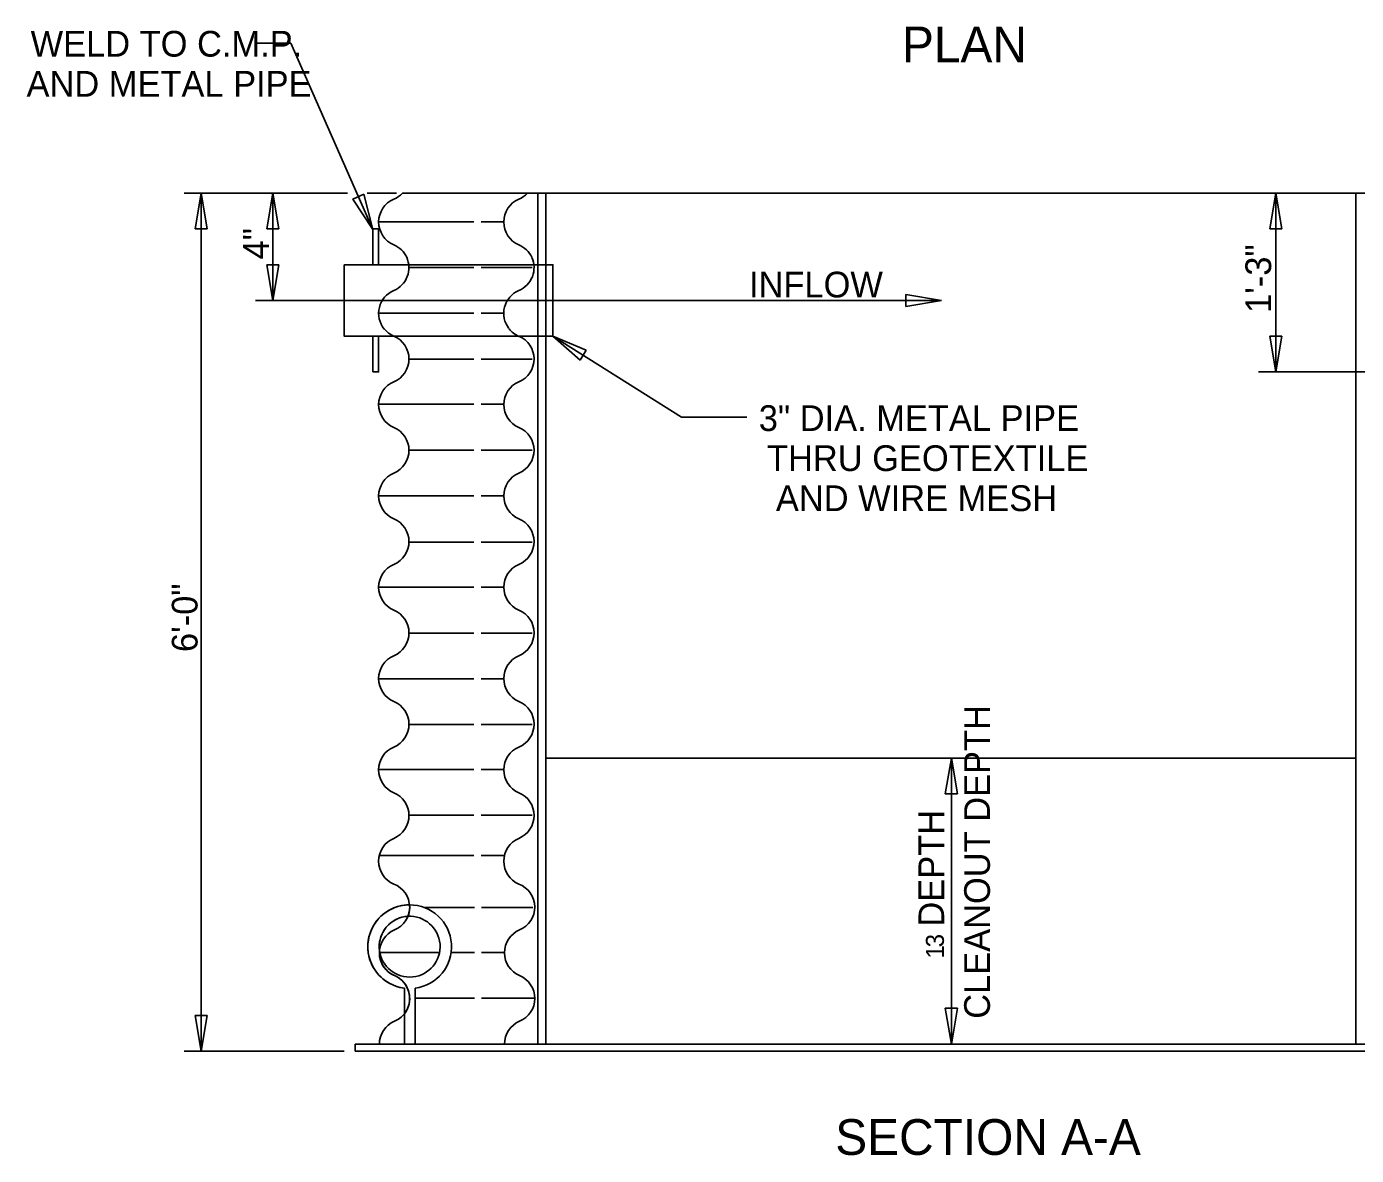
# Model space of a CAD drawing. Extents: x 1.4 to 17.7, y 0.6 to 10.1.
# Drawn here: x 1.362 to 6.011, y 1.577 to 5.523 of the extents above; entities that cross this region are included whole.
import ezdxf

# ---------------------------------------------------------------- set-up
doc = ezdxf.new("R2010")
doc.units = 0
for name, color, linetype in [('SD_P_Dimension Lines', 7, 'Continuous'), ('SD_P_Dimension Text', 7, 'Continuous'), ('SD_P_Prop Hidden Lines', 7, 'Continuous'), ('SD_P_Prop Object Lines', 7, 'Continuous'), ('SD_P_Shading', 7, 'Continuous'), ('SD_P_Subtitles', 7, 'Continuous'), ('SD_X_Exist Object Lines', 7, 'Continuous')]:
    doc.layers.add(name, color=color, linetype=linetype)

msp = doc.modelspace()

# ---------------------------------------------------------------- linework, layer by layer
at = {"layer": 'SD_P_Dimension Lines'}
for p, q in [((2.2856, 5.4654), (2.1601, 5.4654)), ((2.5727, 4.8143), (2.2856, 5.4654)), ((1.913, 4.941), (2.4841, 4.941)), ((1.973, 4.941), (1.952, 4.816)), ((1.973, 1.941), (1.973, 4.941)), ((1.994, 4.816), (1.973, 4.941)), ((2.223, 4.941), (2.202, 4.816)), ((2.223, 4.566), (2.223, 4.941)), ((2.244, 4.816), (2.223, 4.941)), ((2.5527, 4.941), (2.655, 4.941)), ((5.729, 4.941), (5.708, 4.816)), ((5.729, 4.316), (5.729, 4.941)), ((5.75, 4.816), (5.729, 4.941)), ((1.952, 4.816), (1.994, 4.816)), ((2.202, 4.816), (2.244, 4.816)), ((5.708, 4.816), (5.75, 4.816)), ((2.202, 4.691), (2.223, 4.566)), ((2.244, 4.691), (2.202, 4.691)), ((2.223, 4.566), (2.244, 4.691)), ((2.163, 4.566), (3.011, 4.566)), ((3.011, 4.566), (4.561, 4.566)), ((4.561, 4.566), (4.436, 4.587)), ((4.436, 4.587), (4.436, 4.545)), ((4.436, 4.545), (4.561, 4.566)), ((3.202, 4.441), (3.652, 4.158)), ((3.319, 4.392), (3.202, 4.441)), ((3.202, 4.441), (3.297, 4.357)), ((5.708, 4.441), (5.729, 4.316)), ((5.75, 4.441), (5.708, 4.441)), ((5.729, 4.316), (5.75, 4.441)), ((3.297, 4.357), (3.319, 4.392)), ((5.669, 4.316), (5.973, 4.316)), ((5.973, 4.316), (8.998, 4.316)), ((3.652, 4.158), (3.88, 4.158)), ((4.595, 2.966), (4.574, 2.841)), ((4.595, 1.966), (4.595, 2.966)), ((4.616, 2.841), (4.595, 2.966)), ((4.574, 2.841), (4.616, 2.841)), ((1.952, 2.066), (1.973, 1.941)), ((1.994, 2.066), (1.952, 2.066)), ((1.973, 1.941), (1.994, 2.066)), ((4.574, 2.091), (4.595, 1.966)), ((4.616, 2.091), (4.574, 2.091)), ((4.595, 1.966), (4.616, 2.091)), ((1.913, 1.941), (2.473, 1.941))]:
    msp.add_line(p, q, dxfattribs=at)
msp.add_lwpolyline([(2.5413, 4.9371), (2.5727, 4.8143), (2.5032, 4.9203)], close=True, dxfattribs=at)
at = {"layer": 'SD_P_Prop Hidden Lines'}
msp.add_line((2.683, 2.072), (2.683, 1.966), dxfattribs=at)
for radius, start, end in [(0.1463, 277.64, 90.1477), (0.1064, 187.1492, 93.3029)]:
    msp.add_arc((2.7015, 2.3065), radius, start, end, dxfattribs=at)
at = {"layer": 'SD_P_Prop Object Lines'}
for p, q in [((2.676, 4.941), (6.5062, 4.941)), ((3.15, 4.941), (3.15, 4.691)), ((3.177, 4.941), (3.177, 4.691)), ((2.5727, 4.816), (2.5727, 4.691)), ((2.5727, 4.816), (2.5931, 4.816)), ((2.5931, 4.816), (2.5931, 4.691)), ((2.473, 4.441), (2.473, 4.691)), ((2.473, 4.691), (3.202, 4.691)), ((3.15, 4.691), (3.15, 4.441)), ((3.177, 4.691), (3.177, 4.441)), ((3.202, 4.691), (3.202, 4.441)), ((3.202, 4.441), (2.473, 4.441)), ((2.5727, 4.441), (2.5727, 4.316)), ((2.5931, 4.441), (2.5931, 4.316)), ((3.15, 4.441), (3.15, 1.966)), ((2.5727, 4.316), (2.5931, 4.316)), ((2.683, 2.161), (2.683, 2.072)), ((2.721, 2.1615), (2.721, 1.966)), ((2.683, 2.072), (2.683, 2.072)), ((2.511, 1.966), (6.678, 1.966)), ((2.511, 1.966), (2.511, 1.941)), ((2.511, 1.941), (6.678, 1.941))]:
    msp.add_line(p, q, dxfattribs=at)
for centre, radius, start, end in [((2.6124, 4.9998), 0.0866, 292.8317, 317.2185), ((3.0497, 4.9998), 0.0866, 292.8317, 317.2185), ((2.6797, 4.8402), 0.0866, 112.8317, 247.1683), ((3.1169, 4.8402), 0.0866, 112.8317, 247.1683), ((2.6124, 4.6803), 0.0866, 24.4477, 67.1683), ((3.0497, 4.6803), 0.0866, 24.8414, 67.1683), ((2.6124, 4.6806), 0.0866, 292.8317, 24.6235), ((3.0497, 4.6806), 0.0866, 292.8317, 24.365), ((2.6797, 4.5209), 0.0866, 112.8317, 219.4849), ((3.1169, 4.5209), 0.0866, 112.8317, 218.0418), ((2.6797, 4.5212), 0.0866, 219.6129, 247.1683), ((3.1169, 4.5202), 0.0866, 218.4724, 247.1683), ((2.6124, 4.3613), 0.0866, 292.8317, 67.1683), ((3.0497, 4.3613), 0.0866, 292.8317, 67.1683), ((2.6797, 4.2017), 0.0866, 112.8317, 247.1683), ((3.1169, 4.2017), 0.0866, 112.8317, 247.1683), ((2.6124, 4.0421), 0.0866, 292.8317, 67.1683), ((3.0497, 4.0421), 0.0866, 292.8317, 67.1683), ((2.6797, 3.8824), 0.0866, 112.8317, 247.1683), ((3.1169, 3.8824), 0.0866, 112.8317, 247.1683), ((2.6124, 3.7228), 0.0866, 292.8317, 67.1683), ((3.0497, 3.7228), 0.0866, 292.8317, 67.1683), ((2.6797, 3.5632), 0.0866, 112.8317, 247.1683), ((3.1169, 3.5632), 0.0866, 112.8317, 247.1683), ((2.6124, 3.4036), 0.0866, 292.8317, 67.1683), ((3.0497, 3.4036), 0.0866, 292.8317, 67.1683), ((2.6797, 3.2439), 0.0866, 112.8317, 247.1683), ((3.1169, 3.2439), 0.0866, 112.8317, 247.1683), ((2.6124, 3.0843), 0.0866, 292.8317, 67.1683), ((3.0497, 3.0843), 0.0866, 292.8317, 67.1683), ((2.6797, 2.9247), 0.0866, 112.8317, 247.1683), ((3.1169, 2.9247), 0.0866, 112.8317, 247.1683), ((2.6124, 2.7651), 0.0866, 292.8317, 67.1683), ((3.0497, 2.7651), 0.0866, 292.8317, 67.1683), ((2.6797, 2.6054), 0.0866, 112.8317, 247.1683), ((3.1169, 2.6054), 0.0866, 112.8317, 247.1683), ((2.6149, 2.4448), 0.0866, 292.8074, 68.9571), ((3.0522, 2.4448), 0.0866, 292.8317, 68.9571), ((2.7015, 2.3065), 0.1463, 90.1477, 262.8466), ((2.7015, 2.3065), 0.1064, 93.3029, 187.1492), ((2.6822, 2.2852), 0.0866, 112.8317, 247.1926), ((3.1194, 2.2852), 0.0866, 112.8317, 247.1683), ((2.6149, 2.1255), 0.0866, 321.8005, 67.1926), ((3.0522, 2.1255), 0.0866, 292.8317, 67.1683), ((2.6822, 1.9659), 0.0866, 112.8317, 180.1042), ((2.6149, 2.1255), 0.0866, 292.8317, 321.8005), ((3.1194, 1.9659), 0.0866, 112.8317, 180.1045)]:
    msp.add_arc(centre, radius, start, end, dxfattribs=at)
at = {"layer": 'SD_P_Shading'}
for p, q in [((2.676, 4.941), (3.1133, 4.941)), ((3.0328, 1.9657), (2.5956, 1.9657))]:
    msp.add_line(p, q, dxfattribs=at)
for points in [[(2.5727, 4.816), (2.5931, 4.816), (2.5931, 4.691), (2.5727, 4.691)], [(2.473, 4.691), (3.202, 4.691), (3.202, 4.441), (2.473, 4.441)], [(2.5727, 4.316), (2.5931, 4.316), (2.5931, 4.441), (2.5727, 4.441)], [(3.177, 2.966), (6.009, 2.966), (6.009, 1.966), (3.177, 1.966)], [(2.7012, 2.4529), (2.6901, 2.4524), (2.6831, 2.4517), (2.6708, 2.4496), (2.6604, 2.4469), (2.6493, 2.4432), (2.6375, 2.4381), (2.63, 2.4342), (2.6166, 2.4257), (2.6075, 2.4186), (2.5966, 2.4085), (2.5872, 2.3979), (2.5798, 2.3878), (2.5739, 2.3782), (2.5677, 2.3658), (2.562, 2.3507), (2.5592, 2.3405), (2.5568, 2.3282), (2.5555, 2.3153), (2.5552, 2.3081), (2.5554, 2.2995), (2.5569, 2.2844), (2.5598, 2.27), (2.5629, 2.2596), (2.5695, 2.2433), (2.5733, 2.236), (2.5832, 2.2204), (2.5928, 2.2086), (2.6014, 2.1998), (2.6103, 2.1921), (2.6224, 2.1834), (2.6322, 2.1776), (2.647, 2.1707), (2.6571, 2.1671), (2.6674, 2.1642), (2.6759, 2.1624), (2.683, 2.161), (2.683, 2.072), (2.6872, 2.0777), (2.6905, 2.0832), (2.6939, 2.09), (2.6975, 2.0995), (2.6993, 2.1058), (2.701, 2.1156), (2.7015, 2.1228), (2.7013, 2.1319), (2.7003, 2.1401), (2.6972, 2.1526), (2.6931, 2.1628), (2.6875, 2.1729), (2.6835, 2.1785), (2.6818, 2.1806), (2.6777, 2.1852), (2.6715, 2.1911), (2.6631, 2.1975), (2.6537, 2.203), (2.6429, 2.208), (2.6361, 2.2118), (2.6263, 2.219), (2.6194, 2.2254), (2.6116, 2.235), (2.6069, 2.2423), (2.6015, 2.2536), (2.5968, 2.2707), (2.5956, 2.2826), (2.5959, 2.2933), (2.5953, 2.3007), (2.5951, 2.3077), (2.5954, 2.3146), (2.5964, 2.3232), (2.5978, 2.3305), (2.6008, 2.3408), (2.6049, 2.3511), (2.61, 2.3608), (2.6138, 2.3667), (2.6195, 2.3743), (2.6266, 2.3821), (2.6339, 2.3887), (2.6386, 2.3924), (2.646, 2.3973), (2.6514, 2.4004), (2.6592, 2.4042), (2.6665, 2.407), (2.6741, 2.4093), (2.6796, 2.4107), (2.6854, 2.4117), (2.6917, 2.4125), (2.6954, 2.4128), (2.6967, 2.4162), (2.6976, 2.4191), (2.6991, 2.4243), (2.7007, 2.4327), (2.7012, 2.4373), (2.7015, 2.4415), (2.7015, 2.4457), (2.7014, 2.4492), (2.7014, 2.4503)]]:
    msp.add_lwpolyline(points, close=True, dxfattribs=at)
for centre, start, end in [((2.6124, 4.9998), 292.8317, 317.2185), ((3.0497, 4.9998), 292.8317, 317.2185), ((2.6797, 4.8402), 112.8317, 247.1683), ((3.1169, 4.8402), 112.8317, 247.1683), ((2.6124, 4.6803), 24.4477, 67.1683), ((3.0497, 4.6803), 24.8414, 67.1683), ((2.6124, 4.6806), 292.8317, 24.6235), ((3.0497, 4.6806), 292.8317, 24.365), ((2.6797, 4.5209), 112.8317, 219.4849), ((3.1169, 4.5209), 112.8317, 218.0418), ((2.6797, 4.5212), 219.6129, 247.1683), ((3.1169, 4.5202), 218.4724, 247.1683), ((2.6124, 4.3613), 292.8317, 67.1683), ((3.0497, 4.3613), 292.8317, 67.1683), ((2.6797, 4.2017), 112.8317, 247.1683), ((3.1169, 4.2017), 112.8317, 247.1683), ((2.6124, 4.0421), 292.8317, 67.1683), ((3.0497, 4.0421), 292.8317, 67.1683), ((2.6797, 3.8824), 112.8317, 247.1683), ((3.1169, 3.8824), 112.8317, 247.1683), ((2.6124, 3.7228), 292.8317, 67.1683), ((3.0497, 3.7228), 292.8317, 67.1683), ((2.6797, 3.5632), 112.8317, 247.1683), ((3.1169, 3.5632), 112.8317, 247.1683), ((2.6124, 3.4036), 292.8317, 67.1683), ((3.0497, 3.4036), 292.8317, 67.1683), ((2.6797, 3.2439), 112.8317, 247.1683), ((3.1169, 3.2439), 112.8317, 247.1683), ((2.6124, 3.0843), 292.8317, 67.1683), ((3.0497, 3.0843), 292.8317, 67.1683), ((2.6797, 2.9247), 112.8317, 247.1683), ((3.1169, 2.9247), 112.8317, 247.1683), ((2.6124, 2.7651), 292.8317, 67.1683), ((3.0497, 2.7651), 292.8317, 67.1683), ((2.6797, 2.6054), 112.8317, 247.1683), ((3.1169, 2.6054), 112.8317, 247.1683), ((2.6149, 2.4448), 292.8074, 68.9571), ((3.0522, 2.4448), 292.8317, 68.9571), ((2.6822, 2.2852), 112.8317, 247.1926), ((3.1194, 2.2852), 112.8317, 247.1683), ((2.6149, 2.1255), 321.8005, 67.1926), ((3.0522, 2.1255), 292.8317, 67.1683), ((2.6822, 1.9659), 112.8317, 180.1042), ((2.6149, 2.1255), 292.8317, 321.8005), ((3.1194, 1.9659), 112.8317, 180.1045)]:
    msp.add_arc(centre, 0.0866, start, end, dxfattribs=at)
at = {"layer": 'SD_X_Exist Object Lines'}
for p, q in [((6.009, 4.941), (6.009, 1.966)), ((2.593, 4.841), (2.926, 4.841)), ((2.951, 4.841), (3.03, 4.841)), ((2.698, 4.681), (2.926, 4.681)), ((2.951, 4.681), (3.13, 4.681)), ((2.593, 4.521), (2.926, 4.521)), ((2.951, 4.521), (3.03, 4.521)), ((3.177, 4.441), (3.177, 1.966)), ((2.698, 4.361), (2.926, 4.361)), ((2.951, 4.361), (3.13, 4.361)), ((2.593, 4.203), (2.926, 4.203)), ((2.951, 4.203), (3.03, 4.203)), ((2.698, 4.043), (2.926, 4.043)), ((2.951, 4.043), (3.13, 4.043)), ((2.593, 3.883), (2.926, 3.883)), ((2.951, 3.883), (3.03, 3.883)), ((2.698, 3.721), (2.926, 3.721)), ((2.951, 3.721), (3.13, 3.721)), ((2.593, 3.563), (2.926, 3.563)), ((2.951, 3.563), (3.03, 3.563)), ((2.698, 3.403), (2.926, 3.403)), ((2.951, 3.403), (3.13, 3.403)), ((2.593, 3.243), (2.926, 3.243)), ((2.951, 3.243), (3.03, 3.243)), ((2.698, 3.083), (2.926, 3.083)), ((2.951, 3.083), (3.13, 3.083)), ((3.177, 2.966), (6.009, 2.966)), ((2.593, 2.926), (2.926, 2.926)), ((2.951, 2.926), (3.03, 2.926)), ((2.698, 2.766), (2.926, 2.766)), ((2.951, 2.766), (3.13, 2.766)), ((2.5957, 2.6249), (2.926, 2.6249)), ((2.951, 2.6249), (3.03, 2.6249)), ((2.7543, 2.443), (2.928, 2.443)), ((2.953, 2.443), (3.132, 2.443)), ((2.596, 2.286), (2.806, 2.286)), ((2.8464, 2.286), (2.928, 2.286)), ((2.953, 2.286), (3.0328, 2.286)), ((2.721, 2.126), (2.928, 2.126)), ((2.953, 2.126), (3.1388, 2.126))]:
    msp.add_line(p, q, dxfattribs=at)

# ---------------------------------------------------------------- texts
at = {"layer": 'SD_P_Dimension Text'}
for s, p in [('WELD TO C.M.P.', (1.3765, 5.4183)), ('AND METAL PIPE', (1.3622, 5.2783)), ('INFLOW', (3.8877, 4.5765)), ('3" DIA. METAL PIPE', (3.9219, 4.1095)), ('THRU GEOTEXTILE', (3.9507, 3.9695)), ('AND WIRE MESH', (3.9818, 3.8295))]:
    msp.add_text(s, height=0.09, dxfattribs=at).set_placement(p)
for s, height, p in [('4"', 0.09, (2.2093, 4.7094)), ('1\'-3"', 0.09, (5.713, 4.5224)), ('6\'-0"', 0.09, (1.96, 3.3367)), ('CLEANOUT DEPTH', 0.09, (4.7299, 2.0544)), (' DEPTH', 0.09, (4.57, 2.3433)), ('3', 0.063, (4.5691, 2.3042)), ('1', 0.063, (4.5691, 2.2651))]:
    msp.add_text(s, height=height, rotation=90, dxfattribs=at).set_placement(p)
at = {"layer": 'SD_P_Subtitles'}
for s, p in [('PLAN', (4.4225, 5.3984)), ('SECTION A-A', (4.1893, 1.5785))]:
    msp.add_text(s, height=0.125, dxfattribs=at).set_placement(p)

doc.saveas('drawing.dxf')
